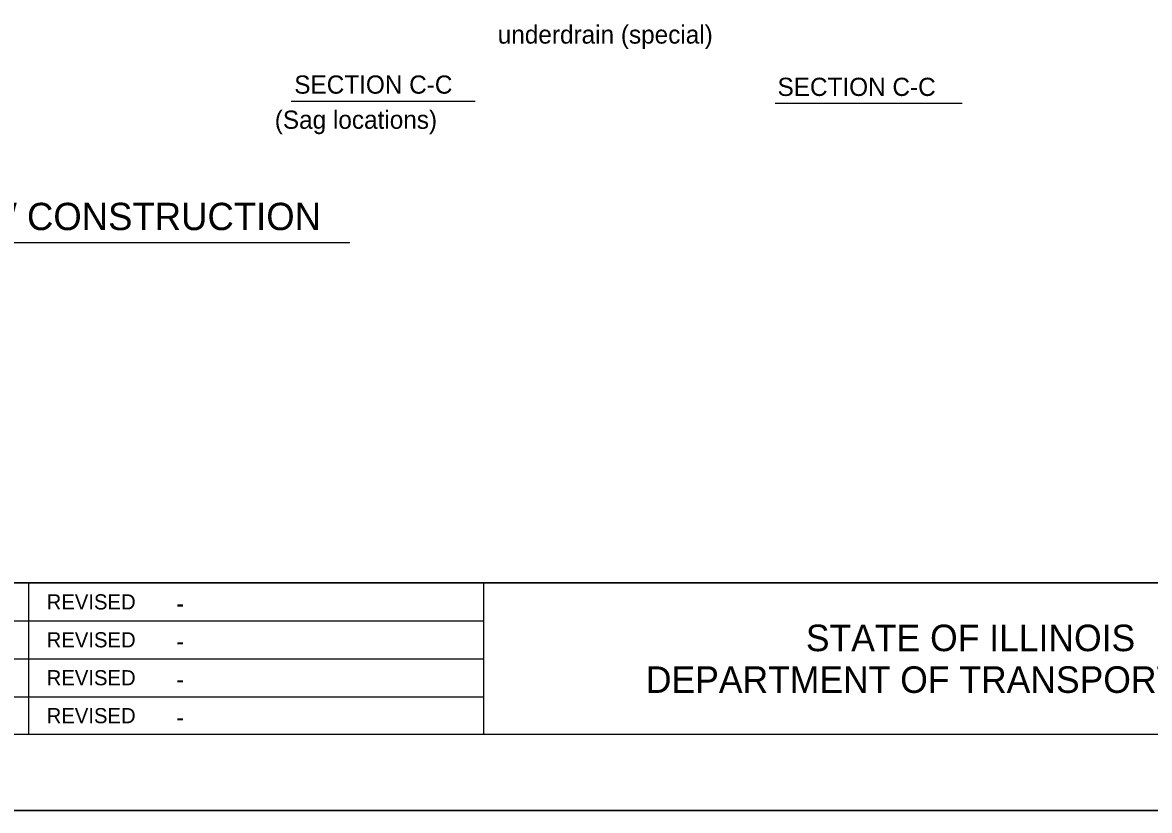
# Model space of a CAD drawing. Extents: x 600886 to 602246, y 1107 to 1547.
# Drawn here: x 601788.3 to 601936.9, y 1107 to 1210.9 of the extents above; entities that cross this region are included whole.
import ezdxf

# ---------------------------------------------------------------- set-up
doc = ezdxf.new("R2010")
doc.units = 0
for name, color, linetype in [('Design_EX_Roadway Dimensions', 7, 'Continuous'), ('Design_EX_Roadway Notes', 7, 'Continuous'), ('Level 48', 7, 'Continuous'), ('Sheets_50 Reference Boundary', 7, 'Continuous'), ('Sheets_General Details', 7, 'Continuous'), ('Sheets_Printer Plotting Border', 7, 'Continuous')]:
    doc.layers.add(name, color=color, linetype=linetype)

msp = doc.modelspace()

# ---------------------------------------------------------------- linework, layer by layer
at = {"layer": 'Level 48'}
msp.add_lwpolyline([(601565.56, 1546.98), (602245.56, 1546.98), (602245.56, 1106.98), (601565.56, 1106.98)], close=True, dxfattribs=at)
at = {"layer": 'Sheets_50 Reference Boundary'}
msp.add_lwpolyline([(601605.56, 1536.97), (602235.56, 1536.97), (602235.56, 1136.98), (601605.56, 1136.98)], close=True, dxfattribs=at)
at = {"layer": 'Sheets_General Details'}
for p, q in [((601823.69, 1200.52), (601847.95, 1200.52)), ((601887.54, 1200.22), (601912.22, 1200.22)), ((601775, 1181.86), (601831.45, 1181.86)), ((601605.56, 1136.98), (602235.56, 1136.98)), ((601789.05, 1136.98), (601789.05, 1116.98)), ((601849.05, 1136.98), (601849.05, 1116.98)), ((601665.05, 1131.98), (601849.05, 1131.98)), ((601665.05, 1126.98), (601849.05, 1126.98)), ((601665.05, 1121.98), (601849.05, 1121.98)), ((602245.56, 1106.98), (601565.56, 1106.98))]:
    msp.add_line(p, q, dxfattribs=at)
msp.add_lwpolyline([(601605.56, 1536.98), (602235.56, 1536.98), (602235.56, 1116.98), (601605.56, 1116.98)], close=True, dxfattribs=at)
at = {"layer": 'Sheets_Printer Plotting Border'}
msp.add_lwpolyline([(601565.56, 1106.98), (602245.56, 1106.98), (602245.56, 1546.98), (601565.56, 1546.98)], close=True, dxfattribs=at)

# ---------------------------------------------------------------- texts
at = {"layer": 'Design_EX_Roadway Dimensions'}
msp.add_text('underdrain (special)', height=2.4, dxfattribs=at).set_placement((601850.95, 1208.09))
at = {"layer": 'Design_EX_Roadway Notes'}
msp.add_text('(Sag locations)', height=2.4, dxfattribs=at).set_placement((601821.54, 1196.86))
at = {"layer": 'Sheets_General Details'}
for s, height, p in [('SECTION C-C', 2.4, (601824.11, 1201.49)), ('SECTION C-C', 2.4, (601887.85, 1201.19)), ('NEW CONSTRUCTION', 3.6, (601776.29, 1183.5)), ('REVISED', 2, (601791.45, 1133.48)), ('-', 2.4, (601808.53, 1133.08)), ('STATE OF ILLINOIS', 3.5, (601891.59, 1127.98)), ('REVISED', 2, (601791.45, 1128.48)), ('-', 2.4, (601808.53, 1128.08)), ('REVISED', 2, (601791.45, 1123.48)), ('DEPARTMENT OF TRANSPORTATION', 3.5, (601870.49, 1122.48)), ('-', 2.4, (601808.53, 1123.08)), ('REVISED', 2, (601791.45, 1118.48)), ('-', 2.4, (601808.53, 1118.08))]:
    msp.add_text(s, height=height, dxfattribs=at).set_placement(p)

doc.saveas('drawing.dxf')
